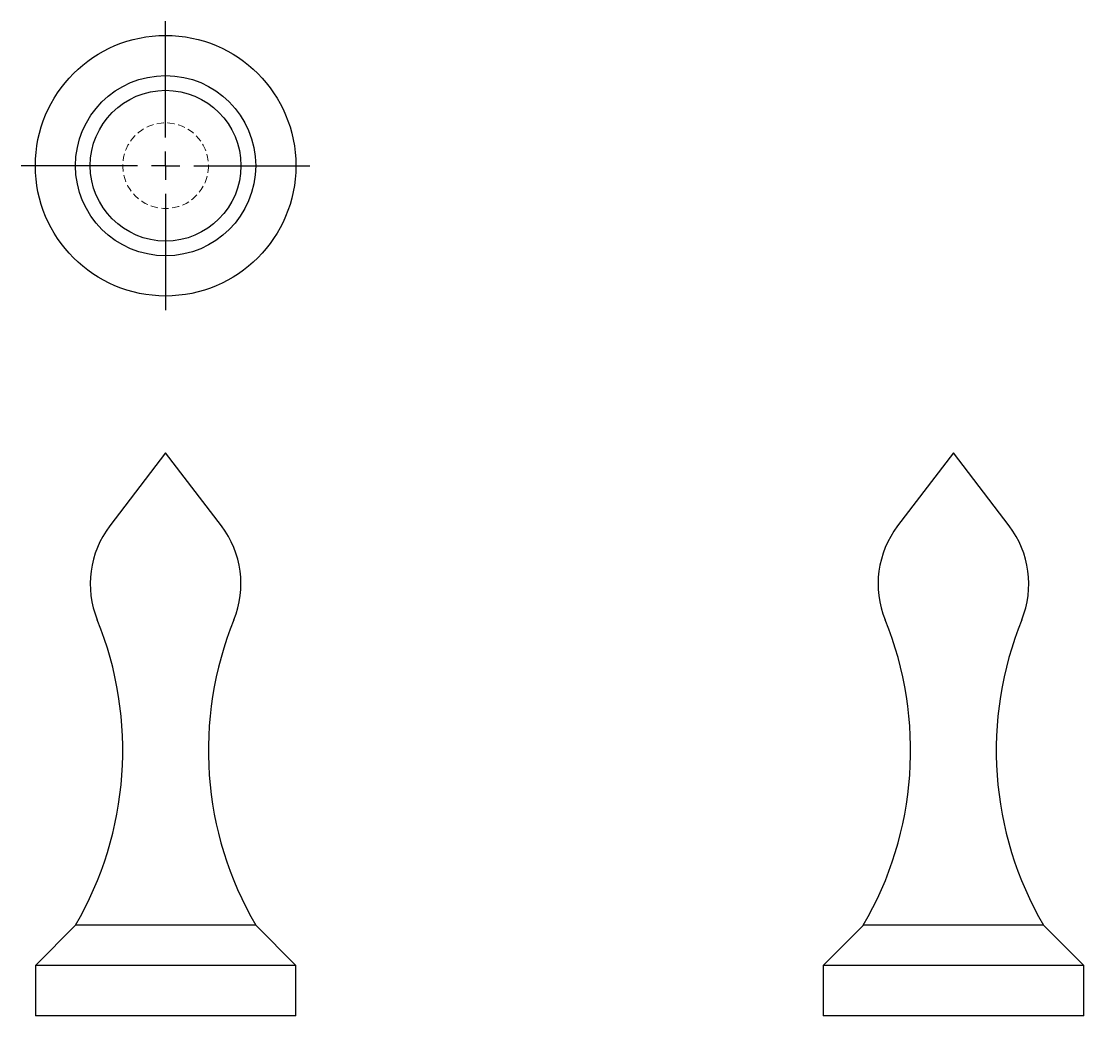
# Model space of a CAD drawing. Header units: millimetres. Extents: x 57 to 246, y 7 to 184.
import ezdxf

# ---------------------------------------------------------------- set-up
doc = ezdxf.new("R2010")
doc.units = ezdxf.units.MM
doc.linetypes.add('HIDDEN', pattern=[1.905, 1.27, -0.635])
doc.layers.add('10', color=7, linetype='Continuous')

# ---------------------------------------------------------------- blocks, each defined once
blk = doc.blocks.new('SW_CENTERMARKSYMBOL_0')
at = {"layer": '10', "color": 0}
for p, q in [((0, 5), (0, 25.65)), ((0, 0), (0, 2.5)), ((-5, 0), (-25.65, 0)), ((0, 0), (-2.5, 0)), ((0, 0), (0, -2.5)), ((0, 0), (2.5, 0)), ((5, 0), (25.65, 0)), ((0, -5), (0, -25.65))]:
    blk.add_line(p, q, dxfattribs=at)

msp = doc.modelspace()

# ---------------------------------------------------------------- linework, layer by layer
at = {"color": 7, "linetype": 'Continuous', "lineweight": 25}
for p, q in [((83, 107), (73.08, 94)), ((92.92, 94), (83, 107)), ((223, 107), (213.08, 94)), ((232.92, 94), (223, 107)), ((66.99, 23.07), (59.85, 15.93)), ((99.01, 23.07), (66.99, 23.07)), ((106.15, 15.93), (99.01, 23.07)), ((206.99, 23.07), (199.85, 15.93)), ((239.01, 23.07), (206.99, 23.07)), ((246.15, 15.93), (239.01, 23.07)), ((59.85, 15.93), (59.85, 7)), ((106.15, 15.93), (59.85, 15.93)), ((106.15, 7), (106.15, 15.93)), ((199.85, 15.93), (199.85, 7)), ((246.15, 15.93), (199.85, 15.93)), ((246.15, 7), (246.15, 15.93)), ((106.15, 7), (59.85, 7)), ((246.15, 7), (199.85, 7))]:
    msp.add_line(p, q, dxfattribs=at)
for radius in [23.15, 16.01, 13.39]:
    msp.add_circle((83, 158), radius, dxfattribs=at)
at = {"color": 7, "linetype": 'HIDDEN', "lineweight": 18}
msp.add_circle((83, 158), 7.61, dxfattribs=at)
at = {"color": 7, "linetype": 'Continuous', "lineweight": 25}
for centre, radius, start, end in [((86.54, 83.73), 16.93, 142.6508, 202.1234), ((79.46, 83.73), 16.93, 337.8766, 37.3492), ((226.54, 83.73), 16.93, 142.6508, 202.1234), ((219.46, 83.73), 16.93, 337.8766, 37.3492), ((13.76, 54.14), 61.63, 329.7249, 22.1234), ((152.24, 54.14), 61.63, 157.8766, 210.2751), ((153.76, 54.14), 61.63, 329.7249, 22.1234), ((292.24, 54.14), 61.63, 157.8766, 210.2751)]:
    msp.add_arc(centre, radius, start, end, dxfattribs=at)

# ---------------------------------------------------------------- block references
at = {"layer": '10'}
msp.add_blockref('SW_CENTERMARKSYMBOL_0', (83, 158), dxfattribs=at)

doc.saveas('drawing.dxf')
